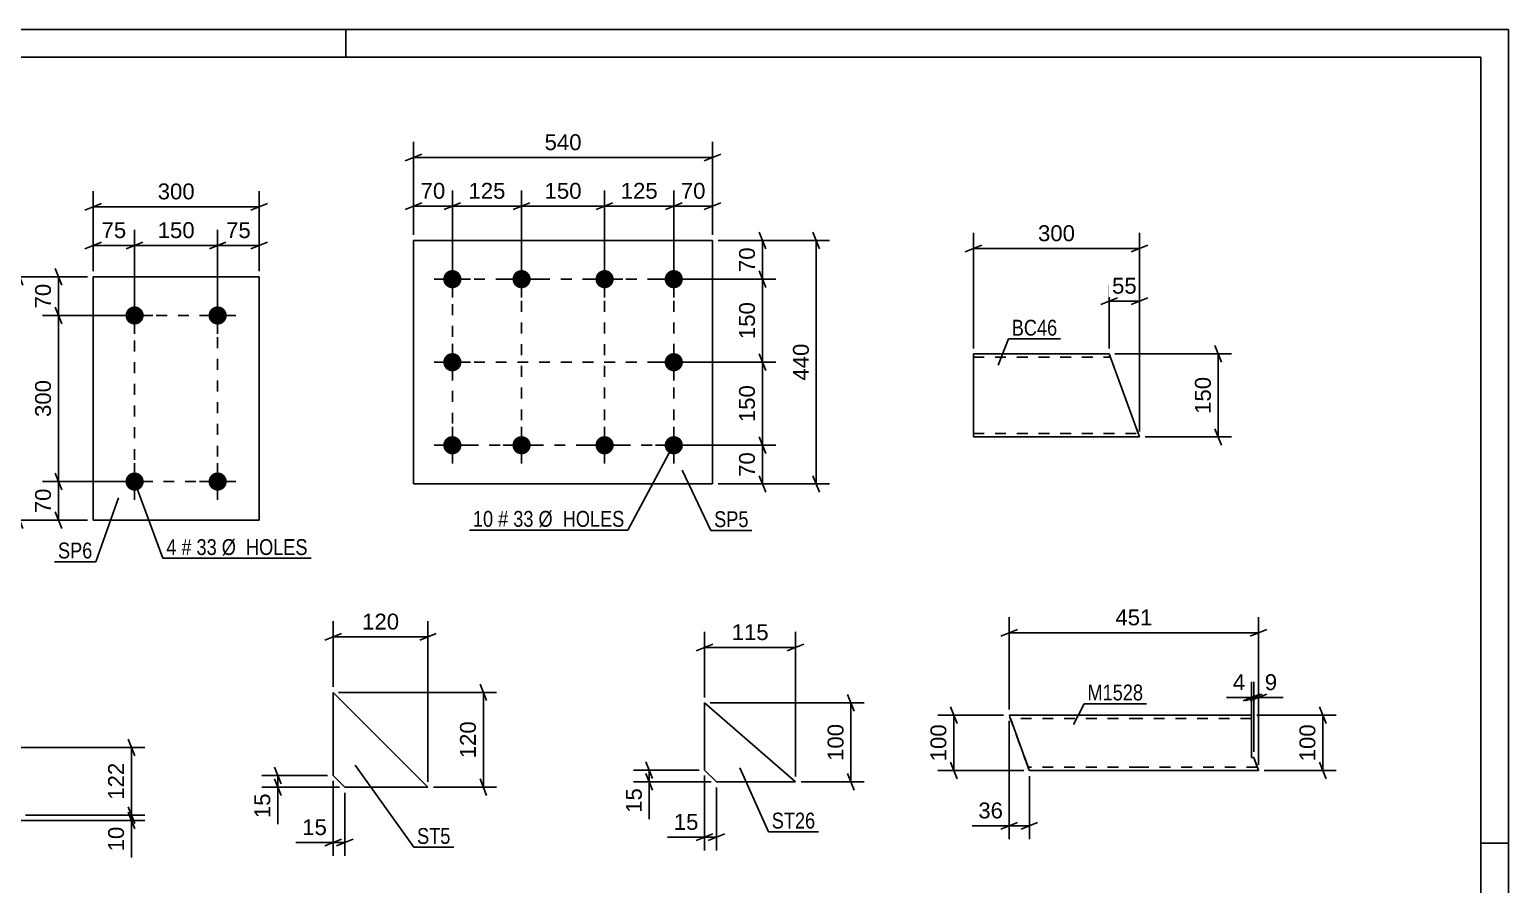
# Model space of a CAD drawing. Header units: millimetres. Extents: x 0 to 841, y 0 to 594.
# Drawn here: x 573.9 to 841, y 439.6 to 594 of the extents above; entities that cross this region are included whole.
import ezdxf

# ---------------------------------------------------------------- set-up
doc = ezdxf.new("R2010")
doc.units = ezdxf.units.MM
doc.linetypes.add('DXK_LINE_DOT2', pattern=[3.9198, 1.9599, -1.9599])
doc.styles.add('Arial', font='ARIAL.TTF', dxfattribs={"height": 0.2})
doc.styles.add('Arial Narrow', font='ARIALN.TTF', dxfattribs={"height": 0.2})

# ---------------------------------------------------------------- blocks, each defined once
blk = doc.blocks.new('Unknown-318884589-1127')
at = {"color": 5, "linetype": 'Continuous'}
for p, q in [((841, 594), (0, 594)), ((631, 589), (631, 594)), ((841, 0), (841, 594)), ((836, 589), (5, 589)), ((836, 5), (836, 589)), ((841, 447), (836, 447))]:
    blk.add_line(p, q, dxfattribs=at)
blk = doc.blocks.new('Part-318884589-5910 - 5894')
at = {"color": 2, "linetype": 'Continuous'}
for p, q in [((695.82, 472.36), (695.82, 460.22)), ((712.25, 458.08), (695.82, 472.36)), ((695.82, 460.22), (697.97, 458.08)), ((697.97, 458.08), (712.25, 458.08))]:
    blk.add_line(p, q, dxfattribs=at)
blk = doc.blocks.new('Part-318884589-5400 - 5393')
at = {"color": 2, "linetype": 'Continuous'}
for p, q in [((744.37, 535.4), (768.91, 535.4)), ((744.37, 520.49), (744.37, 535.4)), ((768.91, 535.4), (774.37, 520.4)), ((744.37, 520.49), (744.37, 520.4)), ((744.37, 520.4), (774.37, 520.4))]:
    blk.add_line(p, q, dxfattribs=at)
at = {"color": 7, "linetype": 'DXK_LINE_DOT2'}
for p, q in [((744.37, 534.8), (769.13, 534.8)), ((744.37, 521), (744.37, 521.05)), ((744.37, 521), (774.15, 521)), ((774.15, 521), (774.13, 521.05))]:
    blk.add_line(p, q, dxfattribs=at)
blk = doc.blocks.new('Bolt-318884589-5493 - 5459')
at = {"linetype": 'Continuous'}
for points in [[(592.86, 544, -1), (592.86, 540.7, -1)], [(607.86, 544, -1), (607.86, 540.7, -1)], [(592.86, 514, -1), (592.86, 510.7, -1)], [(607.86, 514, -1), (607.86, 510.7, -1)]]:
    blk.add_hatch(color=1, dxfattribs=at).paths.add_polyline_path(points)
at = {"color": 1, "linetype": 'Continuous'}
for p, q in [((592.86, 545.65), (592.86, 539.05)), ((607.86, 545.65), (607.86, 539.05)), ((589.56, 542.35), (596.16, 542.35)), ((604.56, 542.35), (611.16, 542.35)), ((592.86, 515.65), (592.86, 509.05)), ((607.86, 515.65), (607.86, 509.05)), ((589.56, 512.35), (596.16, 512.35)), ((604.56, 512.35), (611.16, 512.35))]:
    blk.add_line(p, q, dxfattribs=at)
blk = doc.blocks.new('Part-318884589-5498 - 5459')
at = {"color": 2, "linetype": 'Continuous'}
for p, q in [((585.36, 505.35), (585.36, 549.35)), ((585.36, 549.35), (615.36, 549.35)), ((615.36, 549.35), (615.36, 505.35)), ((615.36, 505.35), (585.36, 505.35))]:
    blk.add_line(p, q, dxfattribs=at)
blk = doc.blocks.new('Bolt-318884589-5631 - 5597')
at = {"linetype": 'Continuous'}
for points in [[(650.25, 550.56, -1), (650.25, 547.26, -1)], [(662.75, 550.56, -1), (662.75, 547.26, -1)], [(677.75, 550.56, -1), (677.75, 547.26, -1)], [(690.25, 550.56, -1), (690.25, 547.26, -1)], [(650.25, 535.56, -1), (650.25, 532.26, -1)], [(690.25, 535.56, -1), (690.25, 532.26, -1)], [(650.25, 520.56, -1), (650.25, 517.26, -1)], [(662.75, 520.56, -1), (662.75, 517.26, -1)], [(677.75, 520.56, -1), (677.75, 517.26, -1)], [(690.25, 520.56, -1), (690.25, 517.26, -1)]]:
    blk.add_hatch(color=1, dxfattribs=at).paths.add_polyline_path(points)
at = {"color": 1, "linetype": 'Continuous'}
for p, q in [((650.25, 552.21), (650.25, 545.61)), ((662.75, 552.21), (662.75, 545.61)), ((677.75, 552.21), (677.75, 545.61)), ((690.25, 552.21), (690.25, 545.61)), ((646.95, 548.91), (653.55, 548.91)), ((659.45, 548.91), (666.05, 548.91)), ((674.45, 548.91), (681.05, 548.91)), ((686.95, 548.91), (693.55, 548.91)), ((650.25, 537.21), (650.25, 530.61)), ((690.25, 537.21), (690.25, 530.61)), ((646.95, 533.91), (653.55, 533.91)), ((686.95, 533.91), (693.55, 533.91)), ((650.25, 522.21), (650.25, 515.61)), ((662.75, 522.21), (662.75, 515.61)), ((677.75, 522.21), (677.75, 515.61)), ((690.25, 522.21), (690.25, 515.61)), ((646.95, 518.91), (653.55, 518.91)), ((659.45, 518.91), (666.05, 518.91)), ((674.45, 518.91), (681.05, 518.91)), ((686.95, 518.91), (693.55, 518.91))]:
    blk.add_line(p, q, dxfattribs=at)
blk = doc.blocks.new('Part-318884589-5636 - 5597')
at = {"color": 2, "linetype": 'Continuous'}
for p, q in [((643.25, 511.91), (643.25, 555.91)), ((643.25, 555.91), (697.25, 555.91)), ((697.25, 555.91), (697.25, 511.91)), ((697.25, 511.91), (643.25, 511.91))]:
    blk.add_line(p, q, dxfattribs=at)
blk = doc.blocks.new('Part-318884589-5767 - 5761')
at = {"color": 2, "linetype": 'Continuous'}
for p, q in [((750.82, 470.15), (750.83, 470.15)), ((774.47, 470.15), (750.83, 470.15)), ((750.86, 470.06), (750.83, 470.15)), ((794.57, 470.15), (774.57, 470.15)), ((794.57, 470.15), (794.57, 470.06)), ((750.95, 469.8), (750.86, 470.06)), ((751.1, 469.41), (750.95, 469.8)), ((754.2, 460.89), (751.1, 469.41)), ((794.57, 470.06), (794.57, 469.8)), ((794.57, 469.8), (794.57, 469.41)), ((794.57, 462.51), (794.57, 469.41)), ((795, 462.51), (794.57, 462.51)), ((794.57, 462.51), (794.57, 462.51)), ((795.59, 460.89), (795, 462.51)), ((795, 462.51), (795, 462.51)), ((754.34, 460.5), (754.2, 460.89)), ((754.44, 460.24), (754.34, 460.5)), ((754.47, 460.15), (754.44, 460.24)), ((754.47, 460.15), (754.47, 460.15)), ((774.47, 460.15), (754.47, 460.15)), ((795.86, 460.15), (774.57, 460.15)), ((795.59, 460.89), (795.73, 460.5)), ((795.73, 460.5), (795.83, 460.24)), ((795.83, 460.24), (795.86, 460.15)), ((795.86, 460.15), (795.86, 460.15))]:
    blk.add_line(p, q, dxfattribs=at)
at = {"color": 7, "linetype": 'DXK_LINE_DOT2'}
for p, q in [((750.83, 470.15), (750.82, 470.15)), ((750.82, 470.15), (750.86, 470.06)), ((794.57, 470.06), (794.57, 470.15)), ((750.86, 470.06), (750.95, 469.8)), ((750.95, 469.8), (751.09, 469.41)), ((774.47, 469.55), (751.04, 469.55)), ((751.06, 469.5), (751.04, 469.55)), ((751.06, 469.5), (751.04, 469.55)), ((754.11, 461.12), (751.06, 469.5)), ((751.1, 469.41), (751.06, 469.5)), ((754.23, 460.8), (751.09, 469.41)), ((751.11, 469.37), (751.1, 469.41)), ((751.18, 469.18), (751.11, 469.37)), ((754.19, 460.93), (751.18, 469.18)), ((794.57, 469.55), (774.57, 469.55)), ((794.57, 469.8), (794.57, 470.06)), ((794.57, 469.41), (794.57, 469.8)), ((794.57, 469.5), (794.57, 469.55)), ((794.57, 469.5), (794.57, 469.55)), ((794.57, 469.5), (794.57, 462.51)), ((794.57, 469.41), (794.57, 469.5)), ((794.57, 469.41), (794.57, 462.51)), ((794.57, 469.37), (794.57, 469.41)), ((794.57, 462.51), (794.57, 469.37)), ((794.57, 462.51), (795, 462.51)), ((795, 462.51), (794.57, 462.51)), ((794.57, 462.51), (795, 462.51)), ((794.57, 462.51), (794.57, 462.51)), ((795, 462.51), (795.51, 461.12)), ((795.58, 460.93), (795, 462.51)), ((795, 462.51), (795.59, 460.89)), ((795, 462.51), (795, 462.51)), ((754.19, 460.93), (754.11, 461.12)), ((754.23, 460.8), (754.19, 460.93)), ((754.19, 460.93), (754.23, 460.8)), ((754.25, 460.75), (754.23, 460.8)), ((754.23, 460.8), (754.25, 460.75)), ((754.23, 460.8), (754.34, 460.5)), ((774.47, 460.75), (754.25, 460.75)), ((754.34, 460.5), (754.43, 460.24)), ((754.43, 460.24), (754.47, 460.15)), ((754.47, 460.15), (774.47, 460.15)), ((795.64, 460.75), (774.57, 460.75)), ((774.57, 460.15), (795.86, 460.15)), ((795.58, 460.93), (795.51, 461.12)), ((795.58, 460.93), (795.63, 460.8)), ((795.63, 460.8), (795.58, 460.93)), ((795.73, 460.5), (795.59, 460.89)), ((795.63, 460.8), (795.64, 460.75)), ((795.64, 460.75), (795.63, 460.8)), ((795.83, 460.24), (795.73, 460.5)), ((795.86, 460.15), (795.83, 460.24))]:
    blk.add_line(p, q, dxfattribs=at)
blk = doc.blocks.new('Part-318884589-1472 - 1456')
at = {"color": 2, "linetype": 'Continuous'}
for p, q in [((645.85, 457.13), (628.7, 474.27)), ((628.7, 474.27), (628.7, 459.27)), ((628.7, 474.27), (628.71, 474.27)), ((630.85, 457.13), (628.7, 459.27)), ((628.7, 459.27), (628.71, 459.27)), ((645.85, 457.13), (630.85, 457.13))]:
    blk.add_line(p, q, dxfattribs=at)
at = {"color": 7, "linetype": 'DXK_LINE_DOT2'}
for p, q in [((628.71, 474.27), (645.85, 457.13)), ((628.71, 459.27), (628.71, 474.27)), ((628.71, 459.27), (630.85, 457.13))]:
    blk.add_line(p, q, dxfattribs=at)
blk = doc.blocks.new('Rectangle-318884589-5583 - 5459')
at = {"color": 1, "linetype": 'DXK_LINE_DOT2'}
blk.add_lwpolyline([(592.86, 542.35), (607.86, 542.35), (607.86, 512.35), (592.86, 512.35), (592.86, 542.35)], close=True, dxfattribs=at)
blk = doc.blocks.new('Rectangle-318884589-5747 - 5597')
at = {"color": 1, "linetype": 'DXK_LINE_DOT2'}
blk.add_lwpolyline([(650.25, 548.91), (690.25, 548.91), (690.25, 518.91), (650.25, 518.91), (650.25, 548.91)], close=True, dxfattribs=at)
blk = doc.blocks.new('Line-318884589-5740 - 5597')
at = {"color": 1, "linetype": 'DXK_LINE_DOT2'}
blk.add_line((650.25, 533.91), (690.25, 533.91), dxfattribs=at)
blk = doc.blocks.new('Line-318884589-5733 - 5597')
at = {"color": 1, "linetype": 'DXK_LINE_DOT2'}
blk.add_line((662.75, 548.91), (662.75, 518.91), dxfattribs=at)
blk = doc.blocks.new('Line-318884589-5726 - 5597')
at = {"color": 1, "linetype": 'DXK_LINE_DOT2'}
blk.add_line((677.75, 548.91), (677.75, 518.91), dxfattribs=at)
blk = doc.blocks.new('StraightDimension-318884589-5940 - 5894')
at = {"color": 7, "linetype": 'Continuous'}
for p, q in [((695.82, 473.36), (695.82, 485.21)), ((712.25, 459.08), (712.25, 485.21)), ((697.32, 482.96), (694.32, 481.76)), ((695.82, 482.36), (712.25, 482.36)), ((710.75, 481.76), (713.75, 482.96))]:
    blk.add_line(p, q, dxfattribs=at)
at = {"color": 0}
blk.add_wipeout([(707.97, 483.11), (707.97, 487.31), (700.1, 487.31), (700.1, 483.11)], dxfattribs=at)
at = {"color": 3, "style": 'Arial'}
blk.add_text('115', height=2.865, dxfattribs=at).set_placement((700.7, 483.71))
blk = doc.blocks.new('StraightDimension-318884589-5950 - 5894')
at = {"color": 7, "linetype": 'Continuous'}
for p, q in [((695.82, 459.22), (695.82, 445.68)), ((697.97, 457.08), (697.97, 445.68)), ((694.32, 447.48), (697.32, 448.68)), ((695.82, 448.08), (697.97, 448.08)), ((699.47, 448.68), (696.47, 447.48))]:
    blk.add_line(p, q, dxfattribs=at)
at = {"color": 0}
blk.add_wipeout([(695.3, 448.83), (695.3, 453.03), (689.65, 453.03), (689.65, 448.83)], dxfattribs=at)
at = {"color": 7, "linetype": 'Continuous'}
blk.add_line((695.82, 448.08), (689.13, 448.08), dxfattribs=at)
blk.add_line((695.82, 448.08), (689.13, 448.08), dxfattribs=at)
at = {"color": 3, "style": 'Arial'}
blk.add_text('15', height=2.865, dxfattribs=at).set_placement((690.25, 449.43))
blk = doc.blocks.new('StraightDimension-318884589-5917 - 5894')
at = {"color": 7, "linetype": 'Continuous'}
for p, q in [((722.85, 470.86), (721.65, 473.86)), ((696.82, 472.36), (724.65, 472.36)), ((722.25, 458.08), (722.25, 472.36)), ((721.65, 459.58), (722.85, 456.58)), ((713.25, 458.08), (724.65, 458.08))]:
    blk.add_line(p, q, dxfattribs=at)
at = {"color": 0}
blk.add_wipeout([(721.5, 469.15), (717.3, 469.15), (717.3, 461.28), (721.5, 461.28)], dxfattribs=at)
at = {"color": 3, "style": 'Arial'}
blk.add_text('100', height=2.865, rotation=90.0002, dxfattribs=at).set_placement((720.9, 461.88))
blk = doc.blocks.new('StraightDimension-318884589-5929 - 5894')
at = {"color": 7, "linetype": 'Continuous'}
for p, q in [((694.82, 460.22), (682.97, 460.22)), ((685.22, 461.72), (686.42, 458.72)), ((686.42, 456.58), (685.22, 459.58)), ((685.82, 458.08), (685.82, 460.22)), ((696.97, 458.08), (682.97, 458.08))]:
    blk.add_line(p, q, dxfattribs=at)
at = {"color": 0}
blk.add_wipeout([(685.07, 457.55), (680.87, 457.55), (680.87, 451.9), (685.07, 451.9)], dxfattribs=at)
at = {"color": 7, "linetype": 'Continuous'}
blk.add_line((685.82, 458.08), (685.82, 451.38), dxfattribs=at)
blk.add_line((685.82, 458.08), (685.82, 451.38), dxfattribs=at)
at = {"color": 3, "style": 'Arial'}
blk.add_text('15', height=2.865, rotation=90.0002, dxfattribs=at).set_placement((684.47, 452.5))
blk = doc.blocks.new('StraightDimension-318884589-5427 - 5393')
at = {"color": 7, "linetype": 'Continuous'}
for p, q in [((789.19, 533.9), (787.99, 536.9)), ((769.91, 535.4), (790.99, 535.4)), ((788.59, 520.4), (788.59, 535.4)), ((787.99, 521.9), (789.19, 518.9)), ((775.37, 520.4), (790.99, 520.4))]:
    blk.add_line(p, q, dxfattribs=at)
at = {"color": 0}
blk.add_wipeout([(787.84, 531.84), (783.64, 531.84), (783.64, 523.97), (787.84, 523.97)], dxfattribs=at)
at = {"color": 3, "style": 'Arial'}
blk.add_text('150', height=2.865, rotation=90.0002, dxfattribs=at).set_placement((787.24, 524.57))
blk = doc.blocks.new('StraightDimension-318884589-5402 - 5393')
at = {"color": 7, "linetype": 'Continuous'}
for p, q in [((768.91, 536.4), (768.91, 547.79)), ((774.37, 521.4), (774.37, 547.79)), ((767.41, 544.34), (770.41, 545.54)), ((768.91, 544.94), (774.37, 544.94)), ((775.87, 545.54), (772.87, 544.34))]:
    blk.add_line(p, q, dxfattribs=at)
at = {"color": 0}
blk.add_wipeout([(774.46, 545.69), (774.46, 549.89), (768.81, 549.89), (768.81, 545.69)], dxfattribs=at)
at = {"color": 3, "style": 'Arial'}
blk.add_text('55', height=2.865, dxfattribs=at).set_placement((769.41, 546.29))
blk = doc.blocks.new('StraightDimension-318884589-5445 - 5393')
at = {"color": 7, "linetype": 'Continuous'}
for p, q in [((744.37, 536.4), (744.37, 557.28)), ((774.37, 521.4), (774.37, 557.28)), ((745.87, 555.03), (742.87, 553.83)), ((744.37, 554.43), (774.37, 554.43)), ((772.87, 553.83), (775.87, 555.03))]:
    blk.add_line(p, q, dxfattribs=at)
at = {"color": 0}
blk.add_wipeout([(763.3, 555.18), (763.3, 559.38), (755.43, 559.38), (755.43, 555.18)], dxfattribs=at)
at = {"color": 3, "style": 'Arial'}
blk.add_text('300', height=2.865, dxfattribs=at).set_placement((756.03, 555.78))
blk = doc.blocks.new('StraightDimension-318884589-5500 - 5459')
at = {"color": 7, "linetype": 'Continuous'}
for p, q in [((585.36, 550.35), (585.36, 564.83)), ((615.36, 550.35), (615.36, 564.83)), ((586.86, 562.58), (583.86, 561.38)), ((585.36, 561.98), (615.36, 561.98)), ((613.86, 561.38), (616.86, 562.58))]:
    blk.add_line(p, q, dxfattribs=at)
at = {"color": 0}
blk.add_wipeout([(604.3, 562.73), (604.3, 566.93), (596.43, 566.93), (596.43, 562.73)], dxfattribs=at)
at = {"color": 3, "style": 'Arial'}
blk.add_text('300', height=2.865, dxfattribs=at).set_placement((597.03, 563.33))
blk = doc.blocks.new('StraightDimension-318884589-5521 - 5459')
at = {"color": 7, "linetype": 'Continuous'}
for p, q in [((592.86, 543.35), (592.86, 557.83)), ((607.86, 543.35), (607.86, 557.83)), ((594.36, 555.58), (591.36, 554.38)), ((592.86, 554.98), (607.86, 554.98)), ((606.36, 554.38), (609.36, 555.58))]:
    blk.add_line(p, q, dxfattribs=at)
at = {"color": 0}
blk.add_wipeout([(604.3, 555.73), (604.3, 559.93), (596.43, 559.93), (596.43, 555.73)], dxfattribs=at)
at = {"color": 3, "style": 'Arial'}
blk.add_text('150', height=2.865, dxfattribs=at).set_placement((597.03, 556.33))
blk = doc.blocks.new('StraightDimension-318884589-5553 - 5459')
at = {"color": 7, "linetype": 'Continuous'}
for p, q in [((578.5, 513.85), (579.7, 510.85)), ((591.86, 512.35), (576.25, 512.35)), ((579.1, 505.35), (579.1, 512.35)), ((584.36, 505.35), (576.25, 505.35)), ((579.7, 503.85), (578.5, 506.85))]:
    blk.add_line(p, q, dxfattribs=at)
at = {"color": 0}
blk.add_wipeout([(578.35, 511.67), (574.15, 511.67), (574.15, 506.02), (578.35, 506.02)], dxfattribs=at)
at = {"color": 3, "style": 'Arial'}
blk.add_text('70', height=2.865, rotation=90.0002, dxfattribs=at).set_placement((577.75, 506.62))
blk = doc.blocks.new('StraightDimension-318884589-5511 - 5459')
at = {"color": 7, "linetype": 'Continuous'}
for p, q in [((585.36, 550.35), (585.36, 557.83)), ((592.86, 543.35), (592.86, 557.83)), ((583.86, 554.38), (586.86, 555.58)), ((585.36, 554.98), (592.86, 554.98)), ((594.36, 555.58), (591.36, 554.38))]:
    blk.add_line(p, q, dxfattribs=at)
at = {"color": 0}
blk.add_wipeout([(591.94, 555.73), (591.94, 559.93), (586.29, 559.93), (586.29, 555.73)], dxfattribs=at)
at = {"color": 3, "style": 'Arial'}
blk.add_text('75', height=2.865, dxfattribs=at).set_placement((586.89, 556.33))
blk = doc.blocks.new('StraightDimension-318884589-5531 - 5459')
at = {"color": 7, "linetype": 'Continuous'}
for p, q in [((607.86, 543.35), (607.86, 557.83)), ((615.36, 550.35), (615.36, 557.83)), ((606.36, 554.38), (609.36, 555.58)), ((607.86, 554.98), (615.36, 554.98)), ((616.86, 555.58), (613.86, 554.38))]:
    blk.add_line(p, q, dxfattribs=at)
at = {"color": 0}
blk.add_wipeout([(614.44, 555.73), (614.44, 559.93), (608.79, 559.93), (608.79, 555.73)], dxfattribs=at)
at = {"color": 3, "style": 'Arial'}
blk.add_text('75', height=2.865, dxfattribs=at).set_placement((609.39, 556.33))
blk = doc.blocks.new('StraightDimension-318884589-5542 - 5459')
at = {"color": 7, "linetype": 'Continuous'}
for p, q in [((572.7, 547.85), (571.5, 550.85)), ((584.36, 549.35), (569.25, 549.35)), ((572.1, 505.35), (572.1, 549.35)), ((584.36, 505.35), (569.25, 505.35)), ((571.5, 506.85), (572.7, 503.85))]:
    blk.add_line(p, q, dxfattribs=at)
at = {"color": 0}
blk.add_wipeout([(571.35, 531.28), (567.15, 531.28), (567.15, 523.41), (571.35, 523.41)], dxfattribs=at)
at = {"color": 3, "style": 'Arial'}
blk.add_text('440', height=2.865, rotation=90.0002, dxfattribs=at).set_placement((570.75, 524.01))
blk = doc.blocks.new('StraightDimension-318884589-5563 - 5459')
at = {"color": 7, "linetype": 'Continuous'}
for p, q in [((591.86, 542.35), (576.25, 542.35)), ((579.7, 540.85), (578.5, 543.85)), ((579.1, 512.35), (579.1, 542.35)), ((578.5, 513.85), (579.7, 510.85)), ((591.86, 512.35), (576.25, 512.35))]:
    blk.add_line(p, q, dxfattribs=at)
at = {"color": 0}
blk.add_wipeout([(578.35, 531.28), (574.15, 531.28), (574.15, 523.41), (578.35, 523.41)], dxfattribs=at)
at = {"color": 3, "style": 'Arial'}
blk.add_text('300', height=2.865, rotation=90.0002, dxfattribs=at).set_placement((577.75, 524.01))
blk = doc.blocks.new('StraightDimension-318884589-5573 - 5459')
at = {"color": 7, "linetype": 'Continuous'}
for p, q in [((578.5, 550.85), (579.7, 547.85)), ((584.36, 549.35), (576.25, 549.35)), ((579.1, 542.35), (579.1, 549.35)), ((591.86, 542.35), (576.25, 542.35)), ((579.7, 540.85), (578.5, 543.85))]:
    blk.add_line(p, q, dxfattribs=at)
at = {"color": 0}
blk.add_wipeout([(578.35, 548.67), (574.15, 548.67), (574.15, 543.02), (578.35, 543.02)], dxfattribs=at)
at = {"color": 3, "style": 'Arial'}
blk.add_text('70', height=2.865, rotation=90.0002, dxfattribs=at).set_placement((577.75, 543.62))
blk = doc.blocks.new('StraightDimension-318884589-7948 - 5597')
at = {"color": 7, "linetype": 'Continuous'}
for p, q in [((706.85, 547.41), (705.65, 550.41)), ((691.36, 548.91), (708.65, 548.91)), ((706.25, 533.91), (706.25, 548.91)), ((705.65, 535.41), (706.85, 532.41)), ((691.25, 533.91), (708.65, 533.91))]:
    blk.add_line(p, q, dxfattribs=at)
at = {"color": 0}
blk.add_wipeout([(705.5, 545.35), (701.3, 545.35), (701.3, 537.48), (705.5, 537.48)], dxfattribs=at)
at = {"color": 3, "style": 'Arial'}
blk.add_text('150', height=2.865, rotation=90.0002, dxfattribs=at).set_placement((704.9, 538.08))
blk = doc.blocks.new('StraightDimension-318884589-5638 - 5597')
at = {"color": 7, "linetype": 'Continuous'}
for p, q in [((643.25, 556.91), (643.25, 573.72)), ((697.25, 556.91), (697.25, 573.72)), ((644.75, 571.47), (641.75, 570.27)), ((643.25, 570.87), (697.25, 570.87)), ((695.75, 570.27), (698.75, 571.47))]:
    blk.add_line(p, q, dxfattribs=at)
at = {"color": 0}
blk.add_wipeout([(674.18, 571.62), (674.18, 575.82), (666.31, 575.82), (666.31, 571.62)], dxfattribs=at)
at = {"color": 3, "style": 'Arial'}
blk.add_text('540', height=2.865, dxfattribs=at).set_placement((666.91, 572.22))
blk = doc.blocks.new('StraightDimension-318884589-5676 - 5597')
at = {"color": 7, "linetype": 'Continuous'}
for p, q in [((690.25, 549.91), (690.25, 564.94)), ((697.25, 556.91), (697.25, 564.94)), ((688.75, 561.49), (691.75, 562.69)), ((690.25, 562.09), (697.25, 562.09)), ((698.75, 562.69), (695.75, 561.49))]:
    blk.add_line(p, q, dxfattribs=at)
at = {"color": 0}
blk.add_wipeout([(696.57, 562.84), (696.57, 567.04), (690.92, 567.04), (690.92, 562.84)], dxfattribs=at)
at = {"color": 3, "style": 'Arial'}
blk.add_text('70', height=2.865, dxfattribs=at).set_placement((691.52, 563.44))
blk = doc.blocks.new('StraightDimension-318884589-5649 - 5597')
at = {"color": 7, "linetype": 'Continuous'}
for p, q in [((662.75, 549.91), (662.75, 564.94)), ((677.75, 549.91), (677.75, 564.94)), ((664.25, 562.69), (661.25, 561.49)), ((662.75, 562.09), (677.75, 562.09)), ((676.25, 561.49), (679.25, 562.69))]:
    blk.add_line(p, q, dxfattribs=at)
at = {"color": 0}
blk.add_wipeout([(674.18, 562.84), (674.18, 567.04), (666.31, 567.04), (666.31, 562.84)], dxfattribs=at)
at = {"color": 3, "style": 'Arial'}
blk.add_text('150', height=2.865, dxfattribs=at).set_placement((666.91, 563.44))
blk = doc.blocks.new('StraightDimension-318884589-5656 - 5597')
at = {"color": 7, "linetype": 'Continuous'}
for p, q in [((650.25, 549.91), (650.25, 564.94)), ((662.75, 549.91), (662.75, 564.94)), ((651.75, 562.69), (648.75, 561.49)), ((650.25, 562.09), (662.75, 562.09)), ((661.25, 561.49), (664.25, 562.69))]:
    blk.add_line(p, q, dxfattribs=at)
at = {"color": 0}
blk.add_wipeout([(660.43, 562.84), (660.43, 567.04), (652.56, 567.04), (652.56, 562.84)], dxfattribs=at)
at = {"color": 3, "style": 'Arial'}
blk.add_text('125', height=2.865, dxfattribs=at).set_placement((653.16, 563.44))
blk = doc.blocks.new('StraightDimension-318884589-5666 - 5597')
at = {"color": 7, "linetype": 'Continuous'}
for p, q in [((643.25, 556.91), (643.25, 564.94)), ((650.25, 549.91), (650.25, 564.94)), ((641.75, 561.49), (644.75, 562.69)), ((643.25, 562.09), (650.25, 562.09)), ((651.75, 562.69), (648.75, 561.49))]:
    blk.add_line(p, q, dxfattribs=at)
at = {"color": 0}
blk.add_wipeout([(649.57, 562.84), (649.57, 567.04), (643.92, 567.04), (643.92, 562.84)], dxfattribs=at)
at = {"color": 3, "style": 'Arial'}
blk.add_text('70', height=2.865, dxfattribs=at).set_placement((644.52, 563.44))
blk = doc.blocks.new('StraightDimension-318884589-5686 - 5597')
at = {"color": 7, "linetype": 'Continuous'}
for p, q in [((677.75, 549.91), (677.75, 564.94)), ((690.25, 549.91), (690.25, 564.94)), ((676.25, 561.49), (679.25, 562.69)), ((677.75, 562.09), (690.25, 562.09)), ((691.75, 562.69), (688.75, 561.49))]:
    blk.add_line(p, q, dxfattribs=at)
at = {"color": 0}
blk.add_wipeout([(687.93, 562.84), (687.93, 567.04), (680.06, 567.04), (680.06, 562.84)], dxfattribs=at)
at = {"color": 3, "style": 'Arial'}
blk.add_text('125', height=2.865, dxfattribs=at).set_placement((680.66, 563.44))
blk = doc.blocks.new('StraightDimension-318884589-5697 - 5597')
at = {"color": 7, "linetype": 'Continuous'}
for p, q in [((698.25, 555.91), (718.39, 555.91)), ((716.59, 554.41), (715.39, 557.41)), ((715.99, 511.91), (715.99, 555.91)), ((715.39, 513.41), (716.59, 510.41)), ((698.25, 511.91), (718.39, 511.91))]:
    blk.add_line(p, q, dxfattribs=at)
at = {"color": 0}
blk.add_wipeout([(715.24, 537.85), (711.04, 537.85), (711.04, 529.98), (715.24, 529.98)], dxfattribs=at)
at = {"color": 3, "style": 'Arial'}
blk.add_text('440', height=2.865, rotation=90.0002, dxfattribs=at).set_placement((714.64, 530.58))
blk = doc.blocks.new('StraightDimension-318884589-5712 - 5597')
at = {"color": 7, "linetype": 'Continuous'}
for p, q in [((691.36, 518.91), (708.65, 518.91)), ((705.65, 520.41), (706.85, 517.41)), ((706.25, 511.91), (706.25, 518.91)), ((706.85, 510.41), (705.65, 513.41)), ((698.25, 511.91), (708.65, 511.91))]:
    blk.add_line(p, q, dxfattribs=at)
at = {"color": 0}
blk.add_wipeout([(705.5, 518.24), (701.3, 518.24), (701.3, 512.59), (705.5, 512.59)], dxfattribs=at)
at = {"color": 3, "style": 'Arial'}
blk.add_text('70', height=2.865, rotation=90.0002, dxfattribs=at).set_placement((704.9, 513.19))
blk = doc.blocks.new('StraightDimension-318884589-5719 - 5597')
at = {"color": 7, "linetype": 'Continuous'}
for p, q in [((698.25, 555.91), (708.65, 555.91)), ((705.65, 557.41), (706.85, 554.41)), ((706.25, 548.91), (706.25, 555.91)), ((706.85, 547.41), (705.65, 550.41)), ((691.36, 548.91), (708.65, 548.91))]:
    blk.add_line(p, q, dxfattribs=at)
at = {"color": 0}
blk.add_wipeout([(705.5, 555.24), (701.3, 555.24), (701.3, 549.59), (705.5, 549.59)], dxfattribs=at)
at = {"color": 3, "style": 'Arial'}
blk.add_text('70', height=2.865, rotation=90.0002, dxfattribs=at).set_placement((704.9, 550.19))
blk = doc.blocks.new('StraightDimension-318884589-7949 - 5597')
at = {"color": 7, "linetype": 'Continuous'}
for p, q in [((706.85, 532.41), (705.65, 535.41)), ((691.25, 533.91), (708.65, 533.91)), ((706.25, 518.91), (706.25, 533.91)), ((691.36, 518.91), (708.65, 518.91)), ((705.65, 520.41), (706.85, 517.41))]:
    blk.add_line(p, q, dxfattribs=at)
at = {"color": 0}
blk.add_wipeout([(705.5, 530.35), (701.3, 530.35), (701.3, 522.48), (705.5, 522.48)], dxfattribs=at)
at = {"color": 3, "style": 'Arial'}
blk.add_text('150', height=2.865, rotation=90.0002, dxfattribs=at).set_placement((704.9, 523.08))
blk = doc.blocks.new('StraightDimension-318884589-8304 - 1930')
at = {"color": 7, "linetype": 'Continuous'}
for p, q in [((591.69, 465.81), (592.89, 462.81)), ((561.45, 464.31), (594.69, 464.31)), ((592.29, 452.1), (592.29, 464.31)), ((573.13, 452.1), (594.69, 452.1)), ((592.89, 450.6), (591.69, 453.6))]:
    blk.add_line(p, q, dxfattribs=at)
at = {"color": 0}
blk.add_wipeout([(591.54, 462.14), (587.34, 462.14), (587.34, 454.27), (591.54, 454.27)], dxfattribs=at)
at = {"color": 3, "style": 'Arial'}
blk.add_text('122', height=2.865, rotation=90.0002, dxfattribs=at).set_placement((590.94, 454.87))
blk = doc.blocks.new('StraightDimension-318884589-8305 - 1930')
at = {"color": 7, "linetype": 'Continuous'}
for p, q in [((573.13, 452.1), (594.69, 452.1)), ((591.69, 453.6), (592.89, 450.6)), ((592.89, 449.61), (591.69, 452.61)), ((592.29, 451.11), (592.29, 452.1)), ((572.06, 451.11), (594.69, 451.11))]:
    blk.add_line(p, q, dxfattribs=at)
at = {"color": 0}
blk.add_wipeout([(591.54, 450.59), (587.34, 450.59), (587.34, 444.94), (591.54, 444.94)], dxfattribs=at)
at = {"color": 7, "linetype": 'Continuous'}
blk.add_line((592.29, 451.11), (592.29, 444.42), dxfattribs=at)
blk.add_line((592.29, 451.11), (592.29, 444.42), dxfattribs=at)
at = {"color": 3, "style": 'Arial'}
blk.add_text('10', height=2.865, rotation=90.0002, dxfattribs=at).set_placement((590.94, 445.54))
blk = doc.blocks.new('StraightDimension-318884589-11658 - 5761')
at = {"color": 7, "linetype": 'Continuous'}
for p, q in [((795, 463.51), (795, 476.17)), ((795.86, 461.15), (795.86, 476.17)), ((793.5, 472.72), (796.5, 473.92)), ((797.36, 473.92), (794.36, 472.72)), ((795, 473.32), (795.86, 473.32))]:
    blk.add_line(p, q, dxfattribs=at)
at = {"color": 0}
blk.add_wipeout([(799.81, 474.07), (799.81, 478.27), (796.39, 478.27), (796.39, 474.07)], dxfattribs=at)
at = {"color": 7, "linetype": 'Continuous'}
blk.add_line((795.86, 473.32), (800.33, 473.32), dxfattribs=at)
blk.add_line((795.86, 473.32), (800.33, 473.32), dxfattribs=at)
at = {"color": 3, "style": 'Arial'}
blk.add_text('9', height=2.87, dxfattribs=at).set_placement((796.99, 474.67))
blk = doc.blocks.new('StraightDimension-318884589-5823 - 5761')
at = {"color": 7, "linetype": 'Continuous'}
for p, q in [((750.82, 469.15), (750.82, 447.75)), ((754.47, 459.15), (754.47, 447.75)), ((749.32, 449.55), (752.32, 450.75)), ((750.82, 450.15), (754.47, 450.15)), ((755.97, 450.75), (752.97, 449.55))]:
    blk.add_line(p, q, dxfattribs=at)
at = {"color": 0}
blk.add_wipeout([(750.3, 450.9), (750.3, 455.1), (744.65, 455.1), (744.65, 450.9)], dxfattribs=at)
at = {"color": 7, "linetype": 'Continuous'}
blk.add_line((750.82, 450.15), (744.13, 450.15), dxfattribs=at)
blk.add_line((750.82, 450.15), (744.13, 450.15), dxfattribs=at)
at = {"color": 3, "style": 'Arial'}
blk.add_text('36', height=2.865, dxfattribs=at).set_placement((745.25, 451.5))
blk = doc.blocks.new('StraightDimension-318884589-5867 - 5761')
at = {"color": 7, "linetype": 'Continuous'}
for p, q in [((750.82, 471.15), (750.82, 487.88)), ((795.86, 461.15), (795.86, 487.88)), ((752.32, 485.63), (749.32, 484.43)), ((750.82, 485.03), (795.86, 485.03)), ((794.36, 484.43), (797.36, 485.63))]:
    blk.add_line(p, q, dxfattribs=at)
at = {"color": 0}
blk.add_wipeout([(777.28, 485.78), (777.28, 489.98), (769.41, 489.98), (769.41, 485.78)], dxfattribs=at)
at = {"color": 3, "style": 'Arial'}
blk.add_text('451', height=2.865, dxfattribs=at).set_placement((770.01, 486.38))
blk = doc.blocks.new('StraightDimension-318884589-5770 - 5761')
at = {"color": 7, "linetype": 'Continuous'}
for p, q in [((749.82, 470.15), (737.97, 470.15)), ((740.22, 471.65), (741.42, 468.65)), ((740.82, 460.15), (740.82, 470.15)), ((753.47, 460.15), (737.97, 460.15)), ((741.42, 458.65), (740.22, 461.65))]:
    blk.add_line(p, q, dxfattribs=at)
at = {"color": 0}
blk.add_wipeout([(740.07, 469.09), (735.87, 469.09), (735.87, 461.21), (740.07, 461.21)], dxfattribs=at)
at = {"color": 3, "style": 'Arial'}
blk.add_text('100', height=2.865, rotation=90.0002, dxfattribs=at).set_placement((739.47, 461.81))
blk = doc.blocks.new('StraightDimension-318884589-8062 - 5761')
at = {"color": 7, "linetype": 'Continuous'}
for p, q in [((795.57, 470.15), (809.87, 470.15)), ((806.87, 471.65), (808.07, 468.65)), ((807.47, 460.15), (807.47, 470.15)), ((796.86, 460.15), (809.87, 460.15)), ((808.07, 458.65), (806.87, 461.65))]:
    blk.add_line(p, q, dxfattribs=at)
at = {"color": 0}
blk.add_wipeout([(806.72, 469.09), (802.52, 469.09), (802.52, 461.21), (806.72, 461.21)], dxfattribs=at)
at = {"color": 3, "style": 'Arial'}
blk.add_text('100', height=2.865, rotation=90.0002, dxfattribs=at).set_placement((806.12, 461.81))
blk = doc.blocks.new('StraightDimension-318884589-11659 - 5761')
at = {"color": 7, "linetype": 'Continuous'}
for p, q in [((794.57, 463.51), (794.57, 476.17)), ((795, 463.51), (795, 476.17)), ((793.07, 472.72), (796.07, 473.92)), ((796.5, 473.92), (793.5, 472.72)), ((794.57, 473.32), (795, 473.32))]:
    blk.add_line(p, q, dxfattribs=at)
at = {"color": 0}
blk.add_wipeout([(794.04, 474.07), (794.04, 478.27), (790.62, 478.27), (790.62, 474.07)], dxfattribs=at)
at = {"color": 7, "linetype": 'Continuous'}
blk.add_line((794.57, 473.32), (790.1, 473.32), dxfattribs=at)
blk.add_line((794.57, 473.32), (790.1, 473.32), dxfattribs=at)
at = {"color": 3, "style": 'Arial'}
blk.add_text('4', height=2.87, dxfattribs=at).set_placement((791.22, 474.67))
blk = doc.blocks.new('StraightDimension-318884589-1514 - 1456')
at = {"color": 7, "linetype": 'Continuous'}
for p, q in [((656.45, 472.77), (655.25, 475.77)), ((629.71, 474.27), (658.25, 474.27)), ((655.85, 457.13), (655.85, 474.27)), ((646.85, 457.13), (658.25, 457.13)), ((655.25, 458.63), (656.45, 455.63))]:
    blk.add_line(p, q, dxfattribs=at)
at = {"color": 0}
blk.add_wipeout([(655.1, 469.63), (650.9, 469.63), (650.9, 461.76), (655.1, 461.76)], dxfattribs=at)
at = {"color": 3, "style": 'Arial'}
blk.add_text('120', height=2.865, rotation=90.0002, dxfattribs=at).set_placement((654.5, 462.36))
blk = doc.blocks.new('StraightDimension-318884589-1490 - 1456')
at = {"color": 7, "linetype": 'Continuous'}
for p, q in [((628.71, 475.27), (628.71, 487.12)), ((645.85, 458.13), (645.85, 487.12)), ((630.21, 484.87), (627.21, 483.67)), ((628.71, 484.27), (645.85, 484.27)), ((644.35, 483.67), (647.35, 484.87))]:
    blk.add_line(p, q, dxfattribs=at)
at = {"color": 0}
blk.add_wipeout([(641.22, 485.02), (641.22, 489.22), (633.35, 489.22), (633.35, 485.02)], dxfattribs=at)
at = {"color": 3, "style": 'Arial'}
blk.add_text('120', height=2.865, dxfattribs=at).set_placement((633.95, 485.62))
blk = doc.blocks.new('StraightDimension-318884589-1474 - 1456')
at = {"color": 7, "linetype": 'Continuous'}
for p, q in [((628.71, 458.27), (628.71, 444.73)), ((630.85, 456.13), (630.85, 444.73)), ((627.21, 446.53), (630.21, 447.73)), ((628.71, 447.13), (630.85, 447.13)), ((632.35, 447.73), (629.35, 446.53))]:
    blk.add_line(p, q, dxfattribs=at)
at = {"color": 0}
blk.add_wipeout([(628.18, 447.88), (628.18, 452.08), (622.53, 452.08), (622.53, 447.88)], dxfattribs=at)
at = {"color": 7, "linetype": 'Continuous'}
blk.add_line((628.71, 447.13), (622.01, 447.13), dxfattribs=at)
blk.add_line((628.71, 447.13), (622.01, 447.13), dxfattribs=at)
at = {"color": 3, "style": 'Arial'}
blk.add_text('15', height=2.865, dxfattribs=at).set_placement((623.13, 448.48))
blk = doc.blocks.new('StraightDimension-318884589-1503 - 1456')
at = {"color": 7, "linetype": 'Continuous'}
for p, q in [((618.11, 460.77), (619.31, 457.77)), ((627.71, 459.27), (615.86, 459.27)), ((629.85, 457.13), (615.86, 457.13)), ((619.31, 455.63), (618.11, 458.63)), ((618.71, 457.13), (618.71, 459.27))]:
    blk.add_line(p, q, dxfattribs=at)
at = {"color": 0}
blk.add_wipeout([(617.96, 456.6), (613.76, 456.6), (613.76, 450.95), (617.96, 450.95)], dxfattribs=at)
at = {"color": 7, "linetype": 'Continuous'}
blk.add_line((618.71, 457.13), (618.71, 450.43), dxfattribs=at)
blk.add_line((618.71, 457.13), (618.71, 450.43), dxfattribs=at)
at = {"color": 3, "style": 'Arial'}
blk.add_text('15', height=2.865, rotation=90.0002, dxfattribs=at).set_placement((617.36, 451.55))
blk = doc.blocks.new('Mark-318884589-5906 - 5894')
at = {"color": 0}
blk.add_wipeout([(715.8, 449.67), (715.8, 452.67), (707.94, 452.67), (707.94, 449.67)], dxfattribs=at)
blk.add_wipeout([(715.8, 449.67), (715.8, 452.67), (707.94, 452.67), (707.94, 449.67)], dxfattribs=at)
at = {"color": 30, "linetype": 'Continuous'}
for p, q in [((702.17, 460.63), (707.34, 449.07)), ((707.34, 449.07), (716.4, 449.07))]:
    blk.add_line(p, q, dxfattribs=at)
at = {"color": 3, "style": 'Arial Narrow'}
blk.add_text('ST26', height=2.863, dxfattribs=at).set_placement((707.94, 449.67))
blk = doc.blocks.new('Mark-318884589-5396 - 5393')
at = {"color": 0}
blk.add_wipeout([(759.51, 538.71), (759.51, 541.71), (751.29, 541.71), (751.29, 538.71)], dxfattribs=at)
blk.add_wipeout([(759.51, 538.71), (759.51, 541.71), (751.29, 541.71), (751.29, 538.71)], dxfattribs=at)
at = {"color": 30, "linetype": 'Continuous'}
for p, q in [((748.85, 533.38), (750.69, 538.11)), ((750.69, 538.11), (760.11, 538.11))]:
    blk.add_line(p, q, dxfattribs=at)
at = {"color": 3, "style": 'Arial Narrow'}
blk.add_text('BC46', height=2.863, dxfattribs=at).set_placement((751.29, 538.71))
blk = doc.blocks.new('Mark-318884589-5489 - 5459')
at = {"color": 0}
blk.add_wipeout([(600.42, 499.08), (600.42, 502.08), (598.59, 502.08), (598.59, 499.08)], dxfattribs=at)
blk.add_wipeout([(600.42, 499.08), (600.42, 502.08), (598.59, 502.08), (598.59, 499.08)], dxfattribs=at)
at = {"color": 7, "linetype": 'Continuous'}
blk.add_line((592.86, 512.35), (597.99, 498.48), dxfattribs=at)
at = {"color": 0}
blk.add_wipeout([(603.14, 499.08), (603.14, 502.08), (601.32, 502.08), (601.32, 499.08)], dxfattribs=at)
blk.add_wipeout([(603.14, 499.08), (603.14, 502.08), (601.32, 502.08), (601.32, 499.08)], dxfattribs=at)
at = {"color": 3, "style": 'Arial Narrow'}
blk.add_text('4', height=2.86, dxfattribs=at).set_placement((598.59, 499.08))
at = {"color": 0}
blk.add_wipeout([(607.7, 499.08), (607.7, 502.08), (604.04, 502.08), (604.04, 499.08)], dxfattribs=at)
blk.add_wipeout([(607.7, 499.08), (607.7, 502.08), (604.04, 502.08), (604.04, 499.08)], dxfattribs=at)
at = {"color": 3, "style": 'Arial Narrow'}
blk.add_text('#', height=2.86, dxfattribs=at).set_placement((601.32, 499.08))
at = {"color": 0}
blk.add_wipeout([(624.13, 499.08), (624.13, 502.08), (608.6, 502.08), (608.6, 499.08)], dxfattribs=at)
blk.add_wipeout([(624.13, 499.08), (624.13, 502.08), (608.6, 502.08), (608.6, 499.08)], dxfattribs=at)
at = {"color": 7, "linetype": 'Continuous'}
blk.add_line((597.99, 498.48), (624.73, 498.48), dxfattribs=at)
at = {"color": 3, "style": 'Arial Narrow'}
for s, p in [('33', (604.04, 499.08)), ('Ø  HOLES', (608.6, 499.08))]:
    blk.add_text(s, height=2.863, dxfattribs=at).set_placement(p)
blk = doc.blocks.new('Mark-318884589-5494 - 5459')
at = {"color": 0}
blk.add_wipeout([(585.23, 498.46), (585.23, 501.46), (579.02, 501.46), (579.02, 498.46)], dxfattribs=at)
blk.add_wipeout([(585.23, 498.46), (585.23, 501.46), (579.02, 501.46), (579.02, 498.46)], dxfattribs=at)
at = {"color": 30, "linetype": 'Continuous'}
for p in [(589.95, 509.39), (578.42, 497.86)]:
    blk.add_line(p, (585.83, 497.86), dxfattribs=at)
at = {"color": 3, "style": 'Arial Narrow'}
blk.add_text('SP6', height=2.863, dxfattribs=at).set_placement((579.02, 498.46))
blk = doc.blocks.new('Mark-318884589-5627 - 5597')
at = {"color": 0}
blk.add_wipeout([(657.62, 504.18), (657.62, 507.18), (653.97, 507.18), (653.97, 504.18)], dxfattribs=at)
blk.add_wipeout([(657.62, 504.18), (657.62, 507.18), (653.97, 507.18), (653.97, 504.18)], dxfattribs=at)
blk.add_wipeout([(660.35, 504.18), (660.35, 507.18), (658.52, 507.18), (658.52, 504.18)], dxfattribs=at)
blk.add_wipeout([(660.35, 504.18), (660.35, 507.18), (658.52, 507.18), (658.52, 504.18)], dxfattribs=at)
at = {"color": 3, "style": 'Arial Narrow'}
blk.add_text('10', height=2.863, dxfattribs=at).set_placement((653.97, 504.18))
at = {"color": 0}
blk.add_wipeout([(664.91, 504.18), (664.91, 507.18), (661.25, 507.18), (661.25, 504.18)], dxfattribs=at)
blk.add_wipeout([(664.91, 504.18), (664.91, 507.18), (661.25, 507.18), (661.25, 504.18)], dxfattribs=at)
at = {"color": 3, "style": 'Arial Narrow'}
blk.add_text('#', height=2.86, dxfattribs=at).set_placement((658.52, 504.18))
at = {"color": 0}
blk.add_wipeout([(681.33, 504.18), (681.33, 507.18), (665.81, 507.18), (665.81, 504.18)], dxfattribs=at)
blk.add_wipeout([(681.33, 504.18), (681.33, 507.18), (665.81, 507.18), (665.81, 504.18)], dxfattribs=at)
at = {"color": 7, "linetype": 'Continuous'}
for p in [(690.25, 519.12), (653.37, 503.58)]:
    blk.add_line(p, (681.93, 503.58), dxfattribs=at)
at = {"color": 3, "style": 'Arial Narrow'}
for s, p in [('33', (661.25, 504.18)), ('Ø  HOLES', (665.81, 504.18))]:
    blk.add_text(s, height=2.863, dxfattribs=at).set_placement(p)
blk = doc.blocks.new('Mark-318884589-5632 - 5597')
at = {"color": 0}
blk.add_wipeout([(703.75, 504.12), (703.75, 507.12), (697.54, 507.12), (697.54, 504.12)], dxfattribs=at)
blk.add_wipeout([(703.75, 504.12), (703.75, 507.12), (697.54, 507.12), (697.54, 504.12)], dxfattribs=at)
at = {"color": 30, "linetype": 'Continuous'}
for p, q in [((691.78, 514.4), (696.94, 503.52)), ((696.94, 503.52), (704.35, 503.52))]:
    blk.add_line(p, q, dxfattribs=at)
at = {"color": 3, "style": 'Arial Narrow'}
blk.add_text('SP5', height=2.863, dxfattribs=at).set_placement((697.54, 504.12))
blk = doc.blocks.new('Mark-318884589-5763 - 5761')
at = {"color": 0}
blk.add_wipeout([(775.03, 472.81), (775.03, 475.81), (764.97, 475.81), (764.97, 472.81)], dxfattribs=at)
blk.add_wipeout([(775.03, 472.81), (775.03, 475.81), (764.97, 475.81), (764.97, 472.81)], dxfattribs=at)
at = {"color": 30, "linetype": 'Continuous'}
for p, q in [((762.43, 468.48), (764.37, 472.21)), ((764.37, 472.21), (775.63, 472.21))]:
    blk.add_line(p, q, dxfattribs=at)
at = {"color": 3, "style": 'Arial Narrow'}
blk.add_text('M1528', height=2.863, dxfattribs=at).set_placement((764.97, 472.81))
blk = doc.blocks.new('Mark-318884589-1468 - 1456')
at = {"color": 0}
blk.add_wipeout([(649.91, 446.89), (649.91, 449.89), (643.88, 449.89), (643.88, 446.89)], dxfattribs=at)
blk.add_wipeout([(649.91, 446.89), (649.91, 449.89), (643.88, 449.89), (643.88, 446.89)], dxfattribs=at)
at = {"color": 30, "linetype": 'Continuous'}
for p, q in [((632.68, 461.1), (643.28, 446.29)), ((643.28, 446.29), (650.51, 446.29))]:
    blk.add_line(p, q, dxfattribs=at)
at = {"color": 3, "style": 'Arial Narrow'}
blk.add_text('ST5', height=2.863, dxfattribs=at).set_placement((643.88, 446.89))

msp = doc.modelspace()

# ---------------------------------------------------------------- block references
for name in ['Unknown-318884589-1127', 'Part-318884589-5636 - 5597', 'Bolt-318884589-5631 - 5597', 'Part-318884589-5498 - 5459', 'Rectangle-318884589-5747 - 5597', 'Line-318884589-5733 - 5597', 'Line-318884589-5726 - 5597', 'Bolt-318884589-5493 - 5459', 'Rectangle-318884589-5583 - 5459', 'Part-318884589-5400 - 5393', 'Line-318884589-5740 - 5597', 'Part-318884589-1472 - 1456', 'Part-318884589-5910 - 5894', 'Part-318884589-5767 - 5761']:
    msp.add_blockref(name, (0, 0))

# ---------------------------------------------------------------- next in the draw order: block references
for name in ['StraightDimension-318884589-5638 - 5597', 'StraightDimension-318884589-5500 - 5459', 'StraightDimension-318884589-7948 - 5597', 'StraightDimension-318884589-5427 - 5393', 'StraightDimension-318884589-5553 - 5459', 'StraightDimension-318884589-5940 - 5894', 'StraightDimension-318884589-11658 - 5761', 'StraightDimension-318884589-1514 - 1456', 'StraightDimension-318884589-5823 - 5761', 'StraightDimension-318884589-8304 - 1930']:
    msp.add_blockref(name, (0, 0))

# ---------------------------------------------------------------- next in the draw order: block references
for name in ['StraightDimension-318884589-5649 - 5597', 'StraightDimension-318884589-5676 - 5597', 'StraightDimension-318884589-5521 - 5459', 'StraightDimension-318884589-5402 - 5393', 'StraightDimension-318884589-1490 - 1456', 'StraightDimension-318884589-5867 - 5761', 'StraightDimension-318884589-5950 - 5894', 'StraightDimension-318884589-8305 - 1930']:
    msp.add_blockref(name, (0, 0))

# ---------------------------------------------------------------- next in the draw order: block references
for name in ['StraightDimension-318884589-5656 - 5597', 'StraightDimension-318884589-5686 - 5597', 'StraightDimension-318884589-5511 - 5459', 'StraightDimension-318884589-5531 - 5459', 'StraightDimension-318884589-5445 - 5393', 'StraightDimension-318884589-5697 - 5597', 'Mark-318884589-5763 - 5761', 'StraightDimension-318884589-5917 - 5894', 'StraightDimension-318884589-5770 - 5761', 'StraightDimension-318884589-8062 - 5761', 'StraightDimension-318884589-1474 - 1456']:
    msp.add_blockref(name, (0, 0))

# ---------------------------------------------------------------- next in the draw order: block references
for name in ['StraightDimension-318884589-5666 - 5597', 'StraightDimension-318884589-5719 - 5597', 'StraightDimension-318884589-5542 - 5459', 'Mark-318884589-5396 - 5393', 'StraightDimension-318884589-5712 - 5597', 'StraightDimension-318884589-11659 - 5761', 'StraightDimension-318884589-1503 - 1456', 'Mark-318884589-1468 - 1456', 'StraightDimension-318884589-5929 - 5894', 'Mark-318884589-5906 - 5894']:
    msp.add_blockref(name, (0, 0))

# ---------------------------------------------------------------- next in the draw order: block references
for name in ['StraightDimension-318884589-5563 - 5459', 'StraightDimension-318884589-7949 - 5597', 'Mark-318884589-5632 - 5597', 'Mark-318884589-5494 - 5459']:
    msp.add_blockref(name, (0, 0))

# ---------------------------------------------------------------- next in the draw order: block references
for name in ['StraightDimension-318884589-5573 - 5459', 'Mark-318884589-5627 - 5597', 'Mark-318884589-5489 - 5459']:
    msp.add_blockref(name, (0, 0))

doc.saveas('drawing.dxf')
